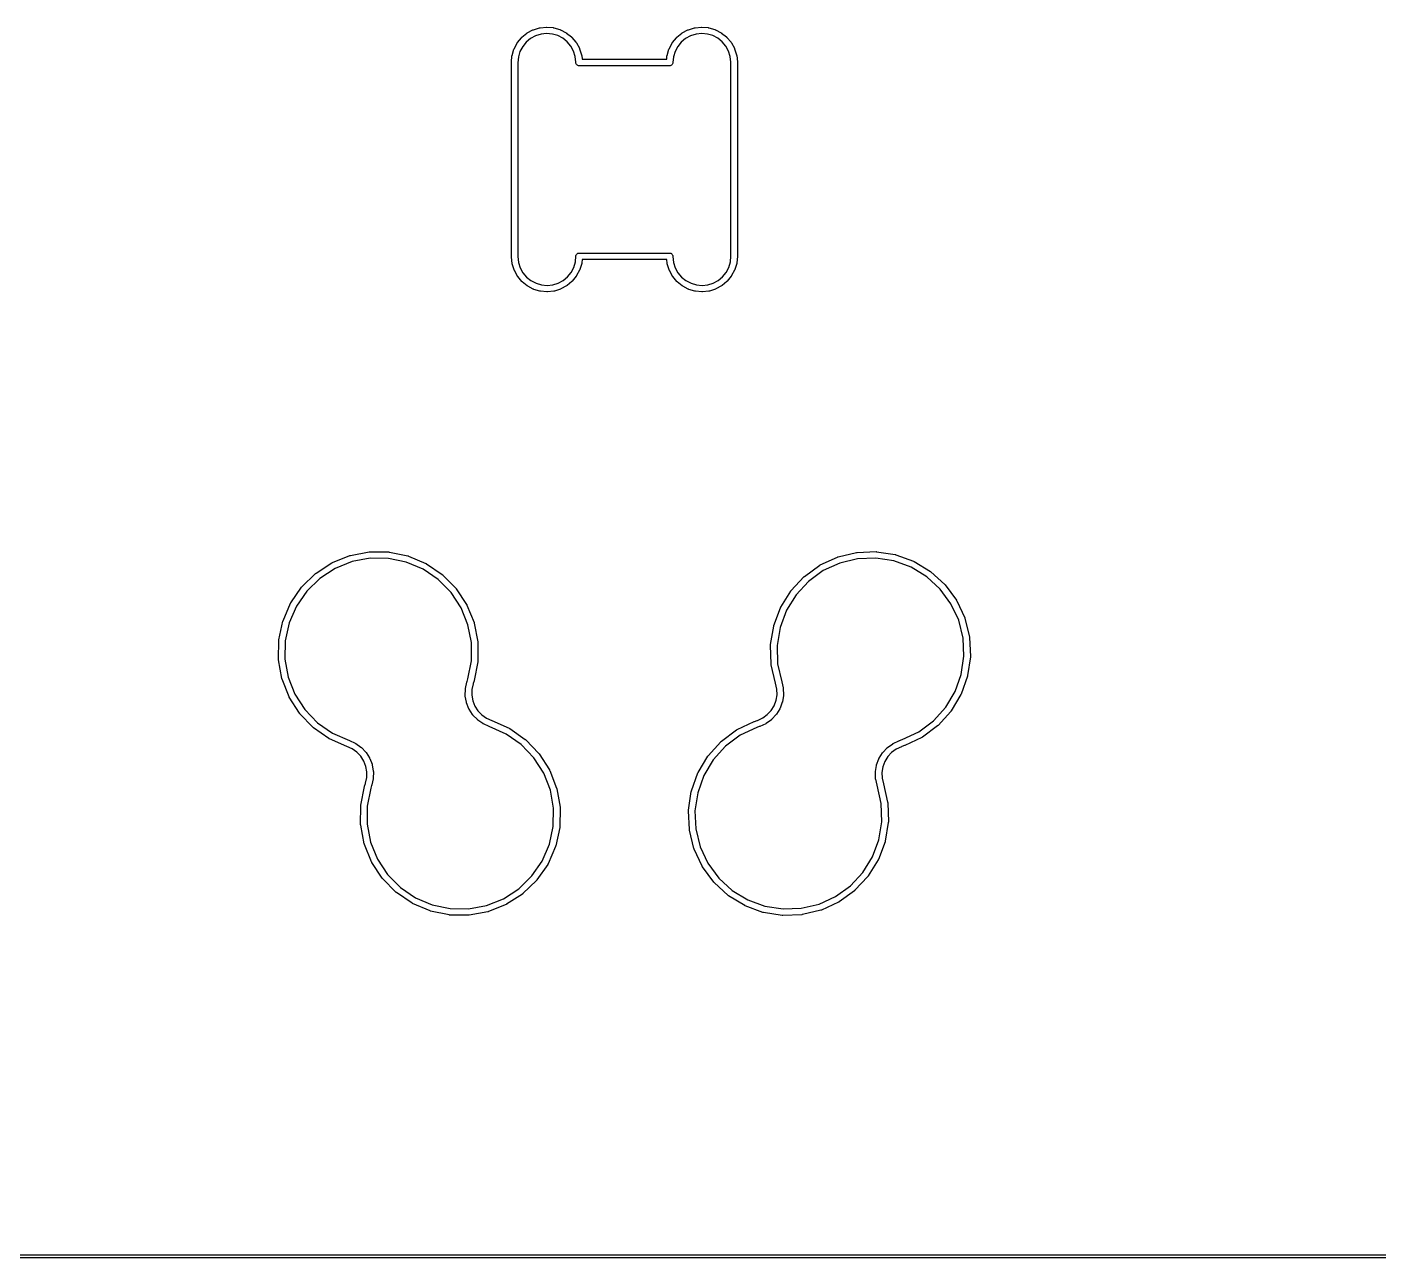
# Model space of a CAD drawing. Extents: x 95 to 260, y -129 to -48.
# Drawn here: x 136.01 to 156.94, y -128.61 to -109.55 of the extents above; entities that cross this region are included whole.
import ezdxf

# ---------------------------------------------------------------- set-up
doc = ezdxf.new("R2010")
doc.units = 0
doc.layers.add('BLACK', color=7, linetype='CONTINUOUS')

msp = doc.modelspace()

# ---------------------------------------------------------------- linework, layer by layer
at = {"layer": 'BLACK', "linetype": 'CONTINUOUS'}
for p, q in [((143.67, -109.71), (143.745, -109.648)), ((143.745, -109.648), (143.749, -109.645)), ((143.745, -109.648), (143.745, -109.648)), ((143.745, -109.648), (143.745, -109.648)), ((143.745, -109.648), (143.745, -109.648)), ((143.749, -109.645), (143.753, -109.643)), ((143.753, -109.643), (143.839, -109.596)), ((143.839, -109.596), (143.843, -109.594)), ((143.839, -109.596), (143.839, -109.596)), ((143.839, -109.596), (143.839, -109.596)), ((143.839, -109.596), (143.839, -109.596)), ((143.843, -109.594), (143.848, -109.593)), ((143.848, -109.593), (143.941, -109.564)), ((143.966, -109.661), (143.882, -109.687)), ((143.941, -109.564), (143.942, -109.563)), ((143.941, -109.564), (143.941, -109.564)), ((143.942, -109.563), (143.946, -109.563)), ((143.946, -109.563), (143.95, -109.562)), ((143.95, -109.562), (144.048, -109.552)), ((144.053, -109.651), (143.966, -109.661)), ((144.048, -109.552), (144.048, -109.551)), ((144.048, -109.551), (144.053, -109.551)), ((144.048, -109.552), (144.048, -109.552)), ((144.053, -109.551), (144.057, -109.551)), ((144.141, -109.659), (144.053, -109.651)), ((144.057, -109.551), (144.154, -109.56)), ((144.225, -109.684), (144.141, -109.659)), ((144.154, -109.56), (144.154, -109.56)), ((144.154, -109.56), (144.154, -109.56)), ((144.154, -109.56), (144.155, -109.56)), ((144.155, -109.56), (144.16, -109.561)), ((144.16, -109.561), (144.164, -109.562)), ((144.164, -109.562), (144.258, -109.59)), ((144.258, -109.59), (144.258, -109.59)), ((144.258, -109.59), (144.262, -109.592)), ((144.262, -109.592), (144.267, -109.593)), ((144.267, -109.593), (144.353, -109.639)), ((144.353, -109.639), (144.353, -109.639)), ((144.353, -109.639), (144.353, -109.639)), ((144.353, -109.639), (144.354, -109.639)), ((144.354, -109.639), (144.358, -109.641)), ((144.358, -109.641), (144.361, -109.644)), ((144.361, -109.644), (144.437, -109.705)), ((146.07, -109.71), (146.145, -109.648)), ((146.145, -109.648), (146.149, -109.645)), ((146.145, -109.648), (146.145, -109.648)), ((146.145, -109.648), (146.145, -109.648)), ((146.145, -109.648), (146.145, -109.648)), ((146.149, -109.645), (146.153, -109.643)), ((146.153, -109.643), (146.239, -109.596)), ((146.239, -109.596), (146.243, -109.594)), ((146.239, -109.596), (146.239, -109.596)), ((146.239, -109.596), (146.239, -109.596)), ((146.239, -109.596), (146.239, -109.596)), ((146.243, -109.594), (146.248, -109.593)), ((146.248, -109.593), (146.341, -109.564)), ((146.366, -109.661), (146.282, -109.687)), ((146.341, -109.564), (146.342, -109.563)), ((146.341, -109.564), (146.341, -109.564)), ((146.342, -109.563), (146.346, -109.563)), ((146.346, -109.563), (146.35, -109.562)), ((146.35, -109.562), (146.448, -109.552)), ((146.453, -109.651), (146.366, -109.661)), ((146.448, -109.552), (146.448, -109.551)), ((146.448, -109.551), (146.453, -109.551)), ((146.448, -109.552), (146.448, -109.552)), ((146.453, -109.551), (146.457, -109.551)), ((146.541, -109.659), (146.453, -109.651)), ((146.457, -109.551), (146.554, -109.56)), ((146.625, -109.684), (146.541, -109.659)), ((146.554, -109.56), (146.554, -109.56)), ((146.554, -109.56), (146.554, -109.56)), ((146.554, -109.56), (146.555, -109.56)), ((146.555, -109.56), (146.56, -109.561)), ((146.56, -109.561), (146.564, -109.562)), ((146.564, -109.562), (146.658, -109.59)), ((146.658, -109.59), (146.658, -109.59)), ((146.658, -109.59), (146.662, -109.592)), ((146.662, -109.592), (146.667, -109.593)), ((146.667, -109.593), (146.753, -109.639)), ((146.753, -109.639), (146.753, -109.639)), ((146.753, -109.639), (146.753, -109.639)), ((146.753, -109.639), (146.754, -109.639)), ((146.754, -109.639), (146.758, -109.641)), ((146.758, -109.641), (146.761, -109.644)), ((146.761, -109.644), (146.837, -109.705)), ((143.55, -109.887), (143.596, -109.801)), ((143.596, -109.8), (143.598, -109.797)), ((143.596, -109.801), (143.596, -109.8)), ((143.596, -109.801), (143.596, -109.801)), ((143.596, -109.801), (143.596, -109.801)), ((143.598, -109.797), (143.601, -109.793)), ((143.601, -109.793), (143.663, -109.717)), ((143.682, -109.852), (143.64, -109.93)), ((143.663, -109.717), (143.666, -109.714)), ((143.663, -109.717), (143.663, -109.717)), ((143.666, -109.714), (143.67, -109.71)), ((143.737, -109.784), (143.682, -109.852)), ((143.805, -109.728), (143.737, -109.784)), ((143.882, -109.687), (143.805, -109.728)), ((144.303, -109.725), (144.225, -109.684)), ((144.371, -109.78), (144.303, -109.725)), ((144.427, -109.847), (144.371, -109.78)), ((144.47, -109.924), (144.427, -109.847)), ((144.437, -109.705), (144.438, -109.705)), ((144.438, -109.705), (144.441, -109.709)), ((144.441, -109.709), (144.444, -109.712)), ((144.444, -109.712), (144.507, -109.787)), ((144.507, -109.787), (144.508, -109.787)), ((144.508, -109.787), (144.51, -109.791)), ((144.51, -109.791), (144.513, -109.795)), ((144.513, -109.795), (144.56, -109.88)), ((144.56, -109.88), (144.56, -109.88)), ((144.56, -109.88), (144.56, -109.88)), ((144.56, -109.88), (144.56, -109.881)), ((144.56, -109.881), (144.562, -109.885)), ((144.562, -109.885), (144.563, -109.889)), ((145.95, -109.887), (145.996, -109.801)), ((145.996, -109.8), (145.998, -109.797)), ((145.996, -109.801), (145.996, -109.8)), ((145.996, -109.801), (145.996, -109.801)), ((145.996, -109.801), (145.996, -109.801)), ((145.998, -109.797), (146.001, -109.793)), ((146.001, -109.793), (146.063, -109.717)), ((146.082, -109.852), (146.04, -109.93)), ((146.063, -109.717), (146.066, -109.714)), ((146.063, -109.717), (146.063, -109.717)), ((146.066, -109.714), (146.07, -109.71)), ((146.137, -109.784), (146.082, -109.852)), ((146.205, -109.728), (146.137, -109.784)), ((146.282, -109.687), (146.205, -109.728)), ((146.703, -109.725), (146.625, -109.684)), ((146.771, -109.78), (146.703, -109.725)), ((146.827, -109.847), (146.771, -109.78)), ((146.87, -109.924), (146.827, -109.847)), ((146.837, -109.705), (146.838, -109.705)), ((146.838, -109.705), (146.841, -109.709)), ((146.841, -109.709), (146.844, -109.712)), ((146.844, -109.712), (146.907, -109.787)), ((146.907, -109.787), (146.908, -109.787)), ((146.908, -109.787), (146.91, -109.791)), ((146.91, -109.791), (146.913, -109.795)), ((146.913, -109.795), (146.96, -109.88)), ((146.96, -109.88), (146.96, -109.88)), ((146.96, -109.88), (146.96, -109.88)), ((146.96, -109.88), (146.96, -109.881)), ((146.96, -109.881), (146.962, -109.885)), ((146.962, -109.885), (146.963, -109.889)), ((143.506, -110.096), (143.516, -109.999)), ((143.506, -110.099), (143.506, -110.096)), ((143.516, -109.999), (143.517, -109.994)), ((143.516, -109.999), (143.516, -109.999)), ((143.516, -109.999), (143.516, -109.999)), ((143.516, -109.999), (143.516, -109.999)), ((143.517, -109.994), (143.518, -109.99)), ((143.518, -109.99), (143.546, -109.896)), ((143.546, -109.896), (143.548, -109.891)), ((143.546, -109.896), (143.546, -109.896)), ((143.548, -109.891), (143.55, -109.887)), ((143.615, -110.014), (143.606, -110.104)), ((143.64, -109.93), (143.615, -110.014)), ((144.496, -110.008), (144.47, -109.924)), ((144.506, -110.097), (144.496, -110.008)), ((144.563, -109.889), (144.593, -109.982)), ((144.593, -109.982), (144.593, -109.983)), ((144.593, -109.983), (144.594, -109.987)), ((144.594, -109.987), (144.595, -109.992)), ((144.595, -109.992), (144.602, -110.051)), ((144.602, -110.051), (145.911, -110.051)), ((145.911, -110.051), (145.916, -109.999)), ((145.916, -109.999), (145.917, -109.994)), ((145.916, -109.999), (145.916, -109.999)), ((145.916, -109.999), (145.916, -109.999)), ((145.916, -109.999), (145.916, -109.999)), ((145.917, -109.994), (145.918, -109.99)), ((145.918, -109.99), (145.946, -109.896)), ((145.946, -109.896), (145.948, -109.891)), ((145.946, -109.896), (145.946, -109.896)), ((145.948, -109.891), (145.95, -109.887)), ((146.015, -110.014), (146.006, -110.101)), ((146.04, -109.93), (146.015, -110.014)), ((146.896, -110.008), (146.87, -109.924)), ((146.906, -110.097), (146.896, -110.008)), ((146.963, -109.889), (146.993, -109.982)), ((146.993, -109.982), (146.993, -109.983)), ((146.993, -109.983), (146.994, -109.987)), ((146.994, -109.987), (146.995, -109.992)), ((146.995, -109.992), (147.006, -110.089)), ((147.006, -110.089), (147.006, -110.089)), ((147.006, -110.089), (147.006, -110.092)), ((147.006, -110.092), (147.006, -110.094)), ((147.006, -110.094), (147.006, -110.099)), ((143.506, -113.104), (143.506, -110.099)), ((143.606, -110.104), (143.606, -113.101)), ((144.506, -110.099), (144.506, -110.097)), ((144.506, -110.101), (144.506, -110.099)), ((144.507, -110.111), (144.506, -110.101)), ((144.51, -110.12), (144.507, -110.111)), ((144.514, -110.129), (144.51, -110.12)), ((144.521, -110.137), (144.514, -110.129)), ((144.528, -110.143), (144.521, -110.137)), ((144.537, -110.148), (144.528, -110.143)), ((144.546, -110.151), (144.537, -110.148)), ((144.554, -110.151), (144.546, -110.151)), ((145.959, -110.151), (144.554, -110.151)), ((145.966, -110.151), (145.959, -110.151)), ((145.975, -110.148), (145.966, -110.151)), ((145.984, -110.143), (145.975, -110.148)), ((145.992, -110.137), (145.984, -110.143)), ((145.998, -110.129), (145.992, -110.137)), ((146.003, -110.12), (145.998, -110.129)), ((146.006, -110.111), (146.003, -110.12)), ((146.006, -110.101), (146.006, -110.101)), ((146.006, -110.101), (146.006, -110.111)), ((146.906, -110.102), (146.906, -110.097)), ((146.906, -113.099), (146.906, -110.102)), ((147.006, -110.099), (147.006, -110.099)), ((147.006, -110.099), (147.006, -113.104)), ((143.506, -113.109), (143.506, -113.104)), ((143.506, -113.104), (143.506, -113.104)), ((143.507, -113.111), (143.506, -113.109)), ((143.507, -113.113), (143.507, -113.111)), ((143.507, -113.114), (143.507, -113.113)), ((143.517, -113.211), (143.507, -113.114)), ((143.518, -113.215), (143.517, -113.211)), ((143.519, -113.22), (143.518, -113.215)), ((143.52, -113.22), (143.519, -113.22)), ((143.549, -113.313), (143.52, -113.22)), ((143.606, -113.101), (143.606, -113.105)), ((143.606, -113.105), (143.616, -113.195)), ((143.616, -113.195), (143.643, -113.278)), ((144.472, -113.273), (144.497, -113.189)), ((144.497, -113.189), (144.506, -113.101)), ((144.506, -113.101), (144.507, -113.091)), ((144.506, -113.101), (144.506, -113.101)), ((144.507, -113.091), (144.51, -113.082)), ((144.51, -113.082), (144.514, -113.073)), ((144.514, -113.073), (144.521, -113.066)), ((144.521, -113.066), (144.528, -113.059)), ((144.528, -113.059), (144.537, -113.055)), ((144.537, -113.055), (144.546, -113.052)), ((144.546, -113.052), (144.554, -113.051)), ((144.554, -113.051), (145.959, -113.051)), ((144.595, -113.213), (144.566, -113.306)), ((144.596, -113.204), (144.595, -113.208)), ((144.595, -113.208), (144.595, -113.213)), ((144.602, -113.151), (144.596, -113.203)), ((144.596, -113.203), (144.596, -113.203)), ((144.596, -113.203), (144.596, -113.203)), ((144.596, -113.203), (144.596, -113.204)), ((145.911, -113.151), (144.602, -113.151)), ((145.917, -113.211), (145.911, -113.151)), ((145.918, -113.215), (145.917, -113.211)), ((145.919, -113.22), (145.918, -113.215)), ((145.92, -113.22), (145.919, -113.22)), ((145.949, -113.313), (145.92, -113.22)), ((145.959, -113.051), (145.966, -113.052)), ((145.966, -113.052), (145.975, -113.055)), ((145.975, -113.055), (145.984, -113.059)), ((145.984, -113.059), (145.992, -113.066)), ((145.992, -113.066), (145.998, -113.073)), ((145.998, -113.073), (146.003, -113.082)), ((146.003, -113.082), (146.006, -113.091)), ((146.006, -113.091), (146.006, -113.101)), ((146.006, -113.101), (146.006, -113.104)), ((146.006, -113.104), (146.006, -113.105)), ((146.006, -113.105), (146.016, -113.195)), ((146.016, -113.195), (146.043, -113.278)), ((146.872, -113.273), (146.897, -113.189)), ((146.897, -113.189), (146.906, -113.099)), ((146.995, -113.213), (146.966, -113.306)), ((146.996, -113.204), (146.995, -113.208)), ((146.995, -113.208), (146.995, -113.213)), ((147.006, -113.106), (146.996, -113.203)), ((146.996, -113.203), (146.996, -113.203)), ((146.996, -113.203), (146.996, -113.203)), ((146.996, -113.203), (146.996, -113.204)), ((147.006, -113.104), (147.006, -113.106)), ((147.006, -113.106), (147.006, -113.106)), ((143.551, -113.318), (143.549, -113.313)), ((143.553, -113.322), (143.551, -113.318)), ((143.6, -113.408), (143.553, -113.322)), ((143.553, -113.322), (143.553, -113.322)), ((143.602, -113.412), (143.6, -113.408)), ((143.605, -113.415), (143.602, -113.412)), ((143.605, -113.416), (143.605, -113.415)), ((143.668, -113.491), (143.605, -113.416)), ((143.643, -113.278), (143.685, -113.355)), ((143.685, -113.355), (143.742, -113.423)), ((143.742, -113.423), (143.81, -113.478)), ((144.308, -113.474), (144.375, -113.418)), ((144.375, -113.418), (144.431, -113.35)), ((144.431, -113.35), (144.472, -113.273)), ((144.511, -113.41), (144.45, -113.485)), ((144.514, -113.406), (144.511, -113.41)), ((144.517, -113.402), (144.514, -113.406)), ((144.563, -113.315), (144.517, -113.401)), ((144.517, -113.401), (144.517, -113.402)), ((144.564, -113.311), (144.563, -113.315)), ((144.566, -113.307), (144.564, -113.311)), ((144.566, -113.306), (144.566, -113.307)), ((145.951, -113.318), (145.949, -113.313)), ((145.953, -113.322), (145.951, -113.318)), ((146, -113.408), (145.953, -113.322)), ((145.953, -113.322), (145.953, -113.322)), ((146.002, -113.412), (146, -113.408)), ((146.005, -113.415), (146.002, -113.412)), ((146.005, -113.416), (146.005, -113.415)), ((146.068, -113.491), (146.005, -113.416)), ((146.043, -113.278), (146.085, -113.355)), ((146.085, -113.355), (146.142, -113.423)), ((146.142, -113.423), (146.21, -113.478)), ((146.708, -113.474), (146.775, -113.418)), ((146.775, -113.418), (146.831, -113.35)), ((146.831, -113.35), (146.872, -113.273)), ((146.911, -113.41), (146.85, -113.485)), ((146.914, -113.406), (146.911, -113.41)), ((146.917, -113.402), (146.914, -113.406)), ((146.963, -113.315), (146.917, -113.401)), ((146.917, -113.401), (146.917, -113.402)), ((146.964, -113.311), (146.963, -113.315)), ((146.966, -113.307), (146.964, -113.311)), ((146.966, -113.306), (146.966, -113.307)), ((143.671, -113.494), (143.668, -113.491)), ((143.675, -113.497), (143.671, -113.494)), ((143.751, -113.559), (143.675, -113.497)), ((143.675, -113.497), (143.675, -113.497)), ((143.755, -113.561), (143.751, -113.559)), ((143.759, -113.564), (143.755, -113.561)), ((143.846, -113.609), (143.759, -113.564)), ((143.759, -113.564), (143.759, -113.564)), ((143.759, -113.564), (143.759, -113.564)), ((143.759, -113.564), (143.759, -113.564)), ((143.81, -113.478), (143.888, -113.518)), ((143.85, -113.611), (143.846, -113.609)), ((143.854, -113.613), (143.85, -113.611)), ((143.855, -113.613), (143.854, -113.613)), ((143.948, -113.64), (143.855, -113.613)), ((143.888, -113.518), (143.972, -113.543)), ((143.953, -113.641), (143.948, -113.64)), ((143.957, -113.642), (143.953, -113.641)), ((143.958, -113.642), (143.957, -113.642)), ((144.055, -113.651), (143.958, -113.642)), ((143.958, -113.642), (143.958, -113.642)), ((143.972, -113.543), (144.059, -113.551)), ((144.06, -113.651), (144.055, -113.651)), ((144.059, -113.551), (144.147, -113.542)), ((144.064, -113.651), (144.06, -113.651)), ((144.065, -113.651), (144.064, -113.651)), ((144.162, -113.641), (144.065, -113.651)), ((144.065, -113.651), (144.065, -113.651)), ((144.147, -113.542), (144.231, -113.516)), ((144.166, -113.64), (144.162, -113.641)), ((144.171, -113.639), (144.166, -113.64)), ((144.172, -113.639), (144.171, -113.639)), ((144.265, -113.61), (144.172, -113.639)), ((144.172, -113.639), (144.172, -113.639)), ((144.231, -113.516), (144.308, -113.474)), ((144.269, -113.608), (144.265, -113.61)), ((144.273, -113.606), (144.269, -113.608)), ((144.274, -113.606), (144.273, -113.606)), ((144.36, -113.56), (144.274, -113.606)), ((144.274, -113.606), (144.274, -113.606)), ((144.274, -113.606), (144.274, -113.606)), ((144.363, -113.557), (144.36, -113.56)), ((144.367, -113.555), (144.363, -113.557)), ((144.368, -113.554), (144.367, -113.555)), ((144.443, -113.492), (144.368, -113.554)), ((144.446, -113.489), (144.443, -113.492)), ((144.449, -113.486), (144.446, -113.489)), ((144.45, -113.485), (144.449, -113.486)), ((144.45, -113.485), (144.45, -113.485)), ((144.45, -113.485), (144.45, -113.485)), ((146.071, -113.494), (146.068, -113.491)), ((146.075, -113.497), (146.071, -113.494)), ((146.151, -113.559), (146.075, -113.497)), ((146.075, -113.497), (146.075, -113.497)), ((146.155, -113.561), (146.151, -113.559)), ((146.159, -113.564), (146.155, -113.561)), ((146.246, -113.609), (146.159, -113.564)), ((146.159, -113.564), (146.159, -113.564)), ((146.159, -113.564), (146.159, -113.564)), ((146.159, -113.564), (146.159, -113.564)), ((146.21, -113.478), (146.288, -113.518)), ((146.25, -113.611), (146.246, -113.609)), ((146.254, -113.613), (146.25, -113.611)), ((146.255, -113.613), (146.254, -113.613)), ((146.348, -113.64), (146.255, -113.613)), ((146.288, -113.518), (146.372, -113.543)), ((146.353, -113.641), (146.348, -113.64)), ((146.357, -113.642), (146.353, -113.641)), ((146.358, -113.642), (146.357, -113.642)), ((146.455, -113.651), (146.358, -113.642)), ((146.358, -113.642), (146.358, -113.642)), ((146.372, -113.543), (146.459, -113.551)), ((146.46, -113.651), (146.455, -113.651)), ((146.459, -113.551), (146.547, -113.542)), ((146.464, -113.651), (146.46, -113.651)), ((146.465, -113.651), (146.464, -113.651)), ((146.562, -113.641), (146.465, -113.651)), ((146.465, -113.651), (146.465, -113.651)), ((146.547, -113.542), (146.631, -113.516)), ((146.566, -113.64), (146.562, -113.641)), ((146.571, -113.639), (146.566, -113.64)), ((146.572, -113.639), (146.571, -113.639)), ((146.665, -113.61), (146.572, -113.639)), ((146.572, -113.639), (146.572, -113.639)), ((146.631, -113.516), (146.708, -113.474)), ((146.669, -113.608), (146.665, -113.61)), ((146.673, -113.606), (146.669, -113.608)), ((146.674, -113.606), (146.673, -113.606)), ((146.76, -113.56), (146.674, -113.606)), ((146.674, -113.606), (146.674, -113.606)), ((146.674, -113.606), (146.674, -113.606)), ((146.763, -113.557), (146.76, -113.56)), ((146.767, -113.555), (146.763, -113.557)), ((146.768, -113.554), (146.767, -113.555)), ((146.843, -113.492), (146.768, -113.554)), ((146.846, -113.489), (146.843, -113.492)), ((146.849, -113.486), (146.846, -113.489)), ((146.85, -113.485), (146.849, -113.486)), ((146.85, -113.485), (146.85, -113.485)), ((146.85, -113.485), (146.85, -113.485)), ((140.737, -117.844), (141.008, -117.735)), ((141.041, -117.829), (140.778, -117.935)), ((141.008, -117.735), (141.008, -117.735)), ((141.008, -117.735), (141.008, -117.735)), ((141.008, -117.735), (141.009, -117.735)), ((141.009, -117.735), (141.013, -117.733)), ((141.013, -117.733), (141.018, -117.732)), ((141.018, -117.732), (141.305, -117.678)), ((141.319, -117.777), (141.041, -117.829)), ((141.305, -117.678), (141.306, -117.678)), ((141.306, -117.678), (141.311, -117.678)), ((141.311, -117.678), (141.315, -117.677)), ((141.315, -117.677), (141.608, -117.68)), ((141.602, -117.78), (141.319, -117.777)), ((141.879, -117.838), (141.602, -117.78)), ((141.608, -117.68), (141.609, -117.68)), ((141.609, -117.68), (141.613, -117.681)), ((141.613, -117.681), (141.618, -117.681)), ((141.618, -117.681), (141.904, -117.741)), ((142.139, -117.948), (141.879, -117.838)), ((141.904, -117.741), (141.905, -117.741)), ((141.905, -117.741), (141.909, -117.742)), ((141.909, -117.742), (141.913, -117.744)), ((141.913, -117.744), (142.183, -117.858)), ((148.289, -117.88), (148.555, -117.758)), ((148.555, -117.758), (148.555, -117.758)), ((148.555, -117.758), (148.555, -117.758)), ((148.555, -117.758), (148.556, -117.758)), ((148.556, -117.758), (148.56, -117.757)), ((148.56, -117.757), (148.565, -117.755)), ((148.565, -117.755), (148.849, -117.687)), ((148.868, -117.785), (148.593, -117.851)), ((148.849, -117.687), (148.85, -117.687)), ((148.85, -117.687), (148.854, -117.686)), ((148.854, -117.686), (148.859, -117.686)), ((148.859, -117.686), (149.152, -117.674)), ((149.151, -117.774), (148.868, -117.785)), ((149.43, -117.818), (149.151, -117.774)), ((149.152, -117.674), (149.157, -117.674)), ((149.152, -117.674), (149.152, -117.674)), ((149.152, -117.674), (149.152, -117.674)), ((149.157, -117.674), (149.161, -117.675)), ((149.161, -117.675), (149.45, -117.72)), ((149.696, -117.915), (149.43, -117.818)), ((149.45, -117.72), (149.45, -117.72)), ((149.45, -117.72), (149.45, -117.72)), ((149.45, -117.72), (149.451, -117.72)), ((149.451, -117.72), (149.456, -117.721)), ((149.456, -117.721), (149.46, -117.722)), ((149.46, -117.722), (149.735, -117.823)), ((149.735, -117.823), (149.735, -117.823)), ((149.735, -117.823), (149.739, -117.825)), ((149.739, -117.825), (149.744, -117.827)), ((149.744, -117.827), (149.994, -117.98)), ((140.265, -118.218), (140.475, -118.014)), ((140.475, -118.013), (140.479, -118.011)), ((140.475, -118.014), (140.475, -118.013)), ((140.479, -118.011), (140.483, -118.008)), ((140.483, -118.008), (140.728, -117.848)), ((140.778, -117.935), (140.541, -118.089)), ((140.728, -117.848), (140.728, -117.848)), ((140.728, -117.848), (140.728, -117.848)), ((140.728, -117.848), (140.729, -117.848)), ((140.729, -117.848), (140.733, -117.846)), ((140.733, -117.846), (140.737, -117.844)), ((142.373, -118.107), (142.139, -117.948)), ((142.183, -117.858), (142.184, -117.858)), ((142.184, -117.858), (142.188, -117.86)), ((142.188, -117.86), (142.191, -117.863)), ((142.191, -117.863), (142.434, -118.027)), ((142.434, -118.027), (142.434, -118.027)), ((142.434, -118.027), (142.434, -118.027)), ((142.434, -118.027), (142.434, -118.027)), ((142.434, -118.027), (142.438, -118.03)), ((142.438, -118.03), (142.441, -118.033)), ((142.441, -118.033), (142.647, -118.241)), ((148.044, -118.057), (148.281, -117.885)), ((148.336, -117.969), (148.106, -118.135)), ((148.281, -117.885), (148.282, -117.885)), ((148.282, -117.885), (148.286, -117.883)), ((148.286, -117.883), (148.289, -117.88)), ((148.593, -117.851), (148.336, -117.969)), ((149.937, -118.063), (149.696, -117.915)), ((149.994, -117.98), (149.994, -117.98)), ((149.994, -117.98), (149.998, -117.983)), ((149.998, -117.983), (150.001, -117.986)), ((150.001, -117.986), (150.217, -118.183)), ((140.093, -118.467), (140.259, -118.225)), ((140.259, -118.225), (140.262, -118.222)), ((140.259, -118.225), (140.259, -118.225)), ((140.259, -118.225), (140.259, -118.225)), ((140.259, -118.225), (140.259, -118.225)), ((140.262, -118.222), (140.265, -118.218)), ((140.541, -118.089), (140.338, -118.286)), ((142.572, -118.308), (142.373, -118.107)), ((142.647, -118.241), (142.647, -118.242)), ((142.647, -118.242), (142.65, -118.246)), ((142.65, -118.246), (142.653, -118.249)), ((142.653, -118.249), (142.814, -118.493)), ((147.837, -118.278), (148.036, -118.063)), ((148.106, -118.135), (147.914, -118.342)), ((148.036, -118.063), (148.037, -118.063)), ((148.037, -118.063), (148.04, -118.06)), ((148.04, -118.06), (148.044, -118.057)), ((150.146, -118.254), (149.937, -118.063)), ((150.313, -118.482), (150.146, -118.254)), ((150.217, -118.183), (150.218, -118.184)), ((150.218, -118.184), (150.221, -118.187)), ((150.221, -118.187), (150.224, -118.191)), ((150.224, -118.191), (150.397, -118.427)), ((140.091, -118.471), (140.093, -118.467)), ((140.338, -118.286), (140.178, -118.519)), ((142.728, -118.544), (142.572, -118.308)), ((147.677, -118.534), (147.831, -118.285)), ((147.914, -118.342), (147.765, -118.583)), ((147.831, -118.285), (147.831, -118.285)), ((147.831, -118.285), (147.831, -118.285)), ((147.831, -118.285), (147.832, -118.285)), ((147.832, -118.285), (147.834, -118.281)), ((147.834, -118.281), (147.837, -118.278)), ((150.397, -118.427), (150.397, -118.427)), ((150.397, -118.427), (150.399, -118.431)), ((150.399, -118.431), (150.402, -118.435)), ((150.402, -118.435), (150.526, -118.7)), ((139.972, -118.744), (140.088, -118.475)), ((140.178, -118.519), (140.066, -118.779)), ((140.088, -118.474), (140.091, -118.471)), ((140.088, -118.475), (140.088, -118.474)), ((142.835, -118.806), (142.728, -118.544)), ((142.814, -118.493), (142.815, -118.494)), ((142.815, -118.494), (142.817, -118.498)), ((142.817, -118.498), (142.819, -118.502)), ((142.819, -118.502), (142.93, -118.773)), ((147.57, -118.817), (147.673, -118.543)), ((147.765, -118.583), (147.666, -118.848)), ((147.673, -118.542), (147.675, -118.538)), ((147.673, -118.543), (147.673, -118.542)), ((147.675, -118.538), (147.677, -118.534)), ((150.433, -118.738), (150.313, -118.482)), ((139.907, -119.039), (139.969, -118.753)), ((139.969, -118.752), (139.971, -118.748)), ((139.969, -118.753), (139.969, -118.752)), ((139.969, -118.753), (139.969, -118.753)), ((139.969, -118.753), (139.969, -118.753)), ((139.971, -118.748), (139.972, -118.744)), ((140.066, -118.779), (140.006, -119.056)), ((142.889, -119.084), (142.835, -118.806)), ((142.93, -118.773), (142.93, -118.774)), ((142.93, -118.774), (142.931, -118.778)), ((142.931, -118.778), (142.932, -118.782)), ((142.932, -118.782), (142.988, -119.07)), ((147.52, -119.115), (147.568, -118.827)), ((147.568, -118.826), (147.569, -118.822)), ((147.568, -118.827), (147.568, -118.826)), ((147.569, -118.822), (147.57, -118.817)), ((147.666, -118.848), (147.62, -119.127)), ((150.501, -119.013), (150.433, -118.738)), ((150.526, -118.7), (150.526, -118.701)), ((150.526, -118.701), (150.527, -118.705)), ((150.527, -118.705), (150.529, -118.709)), ((150.529, -118.709), (150.599, -118.994)), ((139.901, -119.342), (139.906, -119.049)), ((139.906, -119.048), (139.907, -119.044)), ((139.906, -119.049), (139.906, -119.048)), ((139.907, -119.044), (139.907, -119.039)), ((140.006, -119.056), (140.001, -119.338)), ((142.889, -119.367), (142.889, -119.084)), ((142.988, -119.07), (142.988, -119.07)), ((142.988, -119.07), (142.988, -119.07)), ((142.988, -119.07), (142.989, -119.07)), ((142.989, -119.07), (142.989, -119.075)), ((142.989, -119.075), (142.989, -119.079)), ((142.989, -119.079), (142.989, -119.372)), ((150.514, -119.295), (150.501, -119.013)), ((150.599, -118.994), (150.599, -118.994)), ((150.599, -118.994), (150.6, -118.999)), ((150.6, -118.999), (150.6, -119.003)), ((150.6, -119.003), (150.614, -119.296)), ((147.52, -119.12), (147.52, -119.115)), ((147.52, -119.124), (147.52, -119.12)), ((147.52, -119.125), (147.52, -119.124)), ((147.529, -119.418), (147.52, -119.125)), ((147.62, -119.127), (147.629, -119.41)), ((150.472, -119.575), (150.514, -119.295)), ((150.614, -119.305), (150.57, -119.595)), ((150.614, -119.296), (150.614, -119.296)), ((150.614, -119.296), (150.614, -119.301)), ((150.614, -119.301), (150.614, -119.305)), ((139.902, -119.346), (139.901, -119.342)), ((139.902, -119.351), (139.902, -119.346)), ((139.954, -119.639), (139.902, -119.351)), ((139.902, -119.351), (139.902, -119.351)), ((139.902, -119.351), (139.902, -119.351)), ((139.902, -119.351), (139.902, -119.351)), ((140.001, -119.338), (140.052, -119.617)), ((142.832, -119.646), (142.889, -119.367)), ((142.988, -119.382), (142.93, -119.669)), ((142.989, -119.373), (142.988, -119.377)), ((142.988, -119.377), (142.988, -119.382)), ((142.989, -119.372), (142.989, -119.373)), ((147.53, -119.422), (147.529, -119.418)), ((147.53, -119.427), (147.53, -119.422)), ((147.597, -119.713), (147.53, -119.427)), ((147.53, -119.427), (147.53, -119.427)), ((147.629, -119.41), (147.694, -119.69)), ((139.955, -119.644), (139.954, -119.639)), ((139.957, -119.648), (139.955, -119.644)), ((139.957, -119.649), (139.957, -119.648)), ((140.064, -119.921), (139.957, -119.649)), ((140.052, -119.617), (140.155, -119.88)), ((142.795, -119.794), (142.816, -119.698)), ((142.816, -119.698), (142.817, -119.695)), ((142.816, -119.698), (142.816, -119.698)), ((142.817, -119.693), (142.82, -119.686)), ((142.817, -119.695), (142.817, -119.693)), ((142.82, -119.686), (142.832, -119.646)), ((142.913, -119.722), (142.894, -119.81)), ((142.915, -119.717), (142.913, -119.722)), ((142.928, -119.674), (142.915, -119.717)), ((142.915, -119.717), (142.915, -119.717)), ((142.915, -119.717), (142.915, -119.717)), ((142.929, -119.672), (142.928, -119.674)), ((142.93, -119.669), (142.929, -119.672)), ((142.93, -119.669), (142.93, -119.669)), ((147.617, -119.803), (147.597, -119.713)), ((147.597, -119.713), (147.597, -119.713)), ((147.694, -119.69), (147.694, -119.69)), ((147.694, -119.69), (147.716, -119.785)), ((150.376, -119.842), (150.472, -119.575)), ((150.568, -119.604), (150.469, -119.88)), ((150.569, -119.6), (150.568, -119.604)), ((150.57, -119.596), (150.569, -119.6)), ((150.57, -119.595), (150.57, -119.596)), ((140.066, -119.925), (140.064, -119.921)), ((140.068, -119.929), (140.066, -119.925)), ((140.068, -119.93), (140.068, -119.929)), ((140.226, -120.176), (140.068, -119.93)), ((140.155, -119.88), (140.308, -120.118)), ((142.793, -119.901), (142.794, -119.803)), ((142.793, -119.906), (142.793, -119.901)), ((142.793, -119.91), (142.793, -119.906)), ((142.793, -119.911), (142.793, -119.91)), ((142.811, -120.007), (142.793, -119.911)), ((142.793, -119.911), (142.793, -119.911)), ((142.793, -119.911), (142.793, -119.911)), ((142.794, -119.803), (142.795, -119.798)), ((142.794, -119.803), (142.794, -119.803)), ((142.795, -119.798), (142.795, -119.794)), ((142.894, -119.81), (142.893, -119.898)), ((142.893, -119.898), (142.908, -119.984)), ((147.606, -119.977), (147.62, -119.891)), ((147.62, -119.891), (147.617, -119.803)), ((147.72, -119.902), (147.704, -119.998)), ((147.716, -119.785), (147.716, -119.786)), ((147.716, -119.786), (147.717, -119.79)), ((147.717, -119.79), (147.717, -119.795)), ((147.717, -119.795), (147.72, -119.892)), ((147.72, -119.892), (147.72, -119.893)), ((147.72, -119.893), (147.72, -119.898)), ((147.72, -119.898), (147.72, -119.902)), ((150.231, -120.084), (150.376, -119.842)), ((150.465, -119.889), (150.314, -120.14)), ((150.467, -119.885), (150.465, -119.889)), ((150.469, -119.881), (150.467, -119.885)), ((150.469, -119.88), (150.469, -119.881)), ((140.308, -120.118), (140.504, -120.323)), ((142.812, -120.011), (142.811, -120.007)), ((142.813, -120.015), (142.812, -120.011)), ((142.813, -120.016), (142.813, -120.015)), ((142.849, -120.107), (142.813, -120.016)), ((142.851, -120.111), (142.849, -120.107)), ((142.853, -120.115), (142.851, -120.111)), ((142.854, -120.116), (142.853, -120.115)), ((142.906, -120.198), (142.854, -120.116)), ((142.854, -120.116), (142.854, -120.116)), ((142.854, -120.116), (142.854, -120.116)), ((142.908, -119.984), (142.94, -120.066)), ((142.94, -120.066), (142.988, -120.14)), ((142.988, -120.14), (143.049, -120.203)), ((147.469, -120.199), (147.529, -120.134)), ((147.529, -120.134), (147.575, -120.06)), ((147.575, -120.06), (147.606, -119.977)), ((147.663, -120.108), (147.611, -120.191)), ((147.665, -120.104), (147.663, -120.108)), ((147.667, -120.1), (147.665, -120.104)), ((147.701, -120.008), (147.667, -120.099)), ((147.667, -120.099), (147.667, -120.1)), ((147.703, -120.003), (147.701, -120.008)), ((147.704, -119.999), (147.703, -120.003)), ((147.704, -119.998), (147.704, -119.998)), ((147.704, -119.998), (147.704, -119.998)), ((147.704, -119.998), (147.704, -119.999)), ((150.041, -120.294), (150.231, -120.084)), ((150.314, -120.14), (150.311, -120.144)), ((150.314, -120.14), (150.314, -120.14)), ((140.229, -120.18), (140.226, -120.176)), ((140.232, -120.184), (140.229, -120.18)), ((140.435, -120.395), (140.232, -120.184)), ((140.232, -120.184), (140.232, -120.184)), ((140.504, -120.323), (140.735, -120.485)), ((142.909, -120.201), (142.906, -120.198)), ((142.912, -120.205), (142.909, -120.201)), ((142.912, -120.206), (142.912, -120.205)), ((142.98, -120.276), (142.912, -120.206)), ((142.983, -120.279), (142.98, -120.276)), ((142.987, -120.282), (142.983, -120.279)), ((143.067, -120.338), (142.987, -120.282)), ((142.987, -120.282), (142.987, -120.282)), ((142.987, -120.282), (142.987, -120.282)), ((142.987, -120.282), (142.987, -120.282)), ((143.049, -120.203), (143.121, -120.254)), ((143.071, -120.341), (143.067, -120.338)), ((143.075, -120.343), (143.071, -120.341)), ((143.076, -120.343), (143.075, -120.343)), ((143.165, -120.382), (143.076, -120.343)), ((143.121, -120.254), (143.206, -120.291)), ((143.206, -120.291), (143.206, -120.291)), ((143.206, -120.291), (143.473, -120.409)), ((147.001, -120.431), (147.265, -120.305)), ((147.265, -120.305), (147.266, -120.305)), ((147.266, -120.305), (147.268, -120.304)), ((147.268, -120.304), (147.271, -120.303)), ((147.271, -120.303), (147.311, -120.289)), ((147.311, -120.289), (147.316, -120.288)), ((147.311, -120.289), (147.311, -120.289)), ((147.311, -120.289), (147.311, -120.289)), ((147.316, -120.288), (147.398, -120.25)), ((147.444, -120.339), (147.355, -120.38)), ((147.398, -120.25), (147.469, -120.199)), ((147.448, -120.337), (147.444, -120.339)), ((147.452, -120.334), (147.448, -120.337)), ((147.453, -120.334), (147.452, -120.334)), ((147.532, -120.277), (147.453, -120.334)), ((147.535, -120.274), (147.532, -120.277)), ((147.539, -120.271), (147.535, -120.274)), ((147.606, -120.199), (147.539, -120.27)), ((147.539, -120.27), (147.539, -120.27)), ((147.539, -120.27), (147.539, -120.27)), ((147.539, -120.27), (147.539, -120.271)), ((147.608, -120.195), (147.606, -120.199)), ((147.611, -120.192), (147.608, -120.195)), ((147.611, -120.191), (147.611, -120.192)), ((149.814, -120.463), (150.041, -120.294)), ((150.308, -120.148), (150.112, -120.365)), ((150.311, -120.144), (150.308, -120.148)), ((140.438, -120.398), (140.435, -120.395)), ((140.442, -120.401), (140.438, -120.398)), ((140.442, -120.402), (140.442, -120.401)), ((140.682, -120.569), (140.442, -120.402)), ((140.442, -120.402), (140.442, -120.402)), ((140.442, -120.402), (140.442, -120.402)), ((140.735, -120.485), (140.999, -120.601)), ((143.428, -120.499), (143.165, -120.382)), ((143.165, -120.382), (143.165, -120.382)), ((143.66, -120.661), (143.428, -120.499)), ((143.473, -120.409), (143.473, -120.409)), ((143.473, -120.409), (143.473, -120.409)), ((143.473, -120.409), (143.474, -120.409)), ((143.474, -120.409), (143.478, -120.412)), ((143.478, -120.412), (143.482, -120.414)), ((143.482, -120.414), (143.722, -120.582)), ((146.758, -120.611), (146.993, -120.436)), ((147.048, -120.519), (146.821, -120.688)), ((146.993, -120.436), (146.997, -120.434)), ((146.993, -120.436), (146.993, -120.436)), ((146.993, -120.436), (146.993, -120.436)), ((146.993, -120.436), (146.993, -120.436)), ((146.997, -120.434), (147.001, -120.431)), ((147.306, -120.397), (147.048, -120.519)), ((147.343, -120.384), (147.306, -120.397)), ((147.351, -120.382), (147.343, -120.384)), ((147.353, -120.381), (147.351, -120.382)), ((147.355, -120.38), (147.353, -120.381)), ((147.355, -120.38), (147.355, -120.38)), ((149.557, -120.586), (149.814, -120.463)), ((149.862, -120.551), (149.597, -120.677)), ((149.866, -120.549), (149.862, -120.551)), ((149.869, -120.547), (149.866, -120.549)), ((149.87, -120.546), (149.869, -120.547)), ((150.105, -120.371), (149.87, -120.546)), ((149.87, -120.546), (149.87, -120.546)), ((149.87, -120.546), (149.87, -120.546)), ((150.108, -120.368), (150.105, -120.371)), ((150.112, -120.365), (150.108, -120.368)), ((150.112, -120.365), (150.112, -120.365)), ((150.112, -120.365), (150.112, -120.365)), ((150.112, -120.365), (150.112, -120.365)), ((140.686, -120.572), (140.682, -120.569)), ((140.69, -120.574), (140.686, -120.572)), ((140.691, -120.574), (140.69, -120.574)), ((140.958, -120.692), (140.691, -120.574)), ((140.691, -120.574), (140.691, -120.574)), ((140.691, -120.574), (140.691, -120.574)), ((141.043, -120.73), (140.958, -120.692)), ((140.999, -120.601), (140.999, -120.601)), ((140.999, -120.601), (141.088, -120.64)), ((141.115, -120.78), (141.043, -120.73)), ((141.088, -120.64), (141.088, -120.64)), ((141.088, -120.64), (141.088, -120.64)), ((141.088, -120.64), (141.089, -120.641)), ((141.089, -120.641), (141.093, -120.643)), ((141.093, -120.643), (141.097, -120.645)), ((141.097, -120.645), (141.177, -120.701)), ((141.177, -120.701), (141.177, -120.701)), ((141.177, -120.701), (141.177, -120.701)), ((141.177, -120.701), (141.177, -120.702)), ((141.177, -120.702), (141.18, -120.705)), ((141.18, -120.705), (141.184, -120.708)), ((141.184, -120.708), (141.251, -120.778)), ((143.856, -120.865), (143.66, -120.661)), ((143.722, -120.582), (143.722, -120.582)), ((143.722, -120.582), (143.726, -120.585)), ((143.726, -120.585), (143.729, -120.588)), ((143.729, -120.588), (143.931, -120.8)), ((146.554, -120.835), (146.751, -120.618)), ((146.821, -120.688), (146.632, -120.898)), ((146.751, -120.617), (146.754, -120.614)), ((146.751, -120.618), (146.751, -120.617)), ((146.751, -120.618), (146.751, -120.618)), ((146.751, -120.618), (146.751, -120.618)), ((146.754, -120.614), (146.758, -120.611)), ((149.257, -120.784), (149.323, -120.712)), ((149.323, -120.712), (149.324, -120.712)), ((149.324, -120.712), (149.327, -120.709)), ((149.327, -120.709), (149.331, -120.706)), ((149.331, -120.706), (149.41, -120.649)), ((149.464, -120.733), (149.393, -120.784)), ((149.41, -120.648), (149.414, -120.646)), ((149.41, -120.649), (149.41, -120.648)), ((149.41, -120.649), (149.41, -120.649)), ((149.41, -120.649), (149.41, -120.649)), ((149.414, -120.646), (149.418, -120.644)), ((149.418, -120.644), (149.507, -120.603)), ((149.546, -120.695), (149.464, -120.733)), ((149.507, -120.603), (149.51, -120.602)), ((149.507, -120.603), (149.507, -120.603)), ((149.51, -120.602), (149.512, -120.601)), ((149.512, -120.601), (149.518, -120.599)), ((149.518, -120.599), (149.557, -120.586)), ((149.55, -120.694), (149.546, -120.695)), ((149.592, -120.679), (149.55, -120.694)), ((149.55, -120.694), (149.55, -120.694)), ((149.55, -120.694), (149.55, -120.694)), ((149.594, -120.678), (149.592, -120.679)), ((149.597, -120.677), (149.594, -120.678)), ((149.597, -120.677), (149.597, -120.677)), ((141.176, -120.844), (141.115, -120.78)), ((141.223, -120.918), (141.176, -120.844)), ((141.255, -121), (141.223, -120.918)), ((141.251, -120.778), (141.252, -120.779)), ((141.252, -120.779), (141.255, -120.782)), ((141.255, -120.782), (141.257, -120.786)), ((141.257, -120.786), (141.31, -120.868)), ((141.31, -120.868), (141.31, -120.869)), ((141.31, -120.869), (141.312, -120.873)), ((141.312, -120.873), (141.314, -120.877)), ((141.314, -120.877), (141.35, -120.968)), ((141.35, -120.968), (141.35, -120.968)), ((141.35, -120.968), (141.35, -120.968)), ((141.35, -120.968), (141.35, -120.969)), ((141.35, -120.969), (141.351, -120.973)), ((141.351, -120.973), (141.352, -120.977)), ((141.352, -120.977), (141.369, -121.074)), ((144.008, -121.104), (143.856, -120.865)), ((143.931, -120.8), (143.931, -120.8)), ((143.931, -120.8), (143.931, -120.8)), ((143.931, -120.8), (143.932, -120.8)), ((143.932, -120.8), (143.935, -120.804)), ((143.935, -120.804), (143.938, -120.807)), ((143.938, -120.807), (144.095, -121.054)), ((146.398, -121.093), (146.548, -120.842)), ((146.632, -120.898), (146.486, -121.141)), ((146.548, -120.842), (146.549, -120.842)), ((146.549, -120.842), (146.551, -120.838)), ((146.551, -120.838), (146.554, -120.835)), ((149.159, -120.984), (149.16, -120.979)), ((149.16, -120.979), (149.161, -120.975)), ((149.161, -120.975), (149.195, -120.883)), ((149.195, -120.883), (149.198, -120.879)), ((149.195, -120.883), (149.195, -120.883)), ((149.198, -120.879), (149.2, -120.875)), ((149.2, -120.875), (149.251, -120.792)), ((149.251, -120.791), (149.254, -120.788)), ((149.251, -120.792), (149.251, -120.791)), ((149.251, -120.792), (149.251, -120.792)), ((149.251, -120.792), (149.251, -120.792)), ((149.254, -120.788), (149.257, -120.784)), ((149.287, -120.923), (149.256, -121.005)), ((149.333, -120.848), (149.287, -120.923)), ((149.393, -120.784), (149.333, -120.848)), ((141.249, -121.262), (141.268, -121.174)), ((141.27, -121.086), (141.255, -121)), ((141.268, -121.174), (141.27, -121.086)), ((141.368, -121.182), (141.367, -121.186)), ((141.367, -121.186), (141.367, -121.191)), ((141.37, -121.083), (141.368, -121.181)), ((141.368, -121.181), (141.368, -121.182)), ((141.369, -121.074), (141.369, -121.074)), ((141.369, -121.074), (141.369, -121.074)), ((141.369, -121.074), (141.369, -121.074)), ((141.369, -121.074), (141.37, -121.079)), ((141.37, -121.079), (141.37, -121.083)), ((144.111, -121.367), (144.008, -121.104)), ((144.095, -121.054), (144.095, -121.055)), ((144.095, -121.055), (144.097, -121.059)), ((144.097, -121.059), (144.1, -121.063)), ((144.1, -121.063), (144.206, -121.335)), ((146.295, -121.378), (146.394, -121.102)), ((146.486, -121.141), (146.391, -121.407)), ((146.394, -121.102), (146.396, -121.098)), ((146.394, -121.102), (146.394, -121.102)), ((146.394, -121.102), (146.394, -121.102)), ((146.394, -121.102), (146.394, -121.102)), ((146.396, -121.098), (146.398, -121.093)), ((149.142, -121.085), (149.143, -121.081)), ((149.142, -121.09), (149.142, -121.085)), ((149.145, -121.188), (149.142, -121.09)), ((149.142, -121.09), (149.142, -121.09)), ((149.143, -121.081), (149.158, -120.984)), ((149.146, -121.193), (149.145, -121.188)), ((149.158, -120.984), (149.159, -120.984)), ((149.256, -121.005), (149.242, -121.092)), ((149.242, -121.092), (149.245, -121.18)), ((149.245, -121.18), (149.266, -121.27)), ((141.175, -121.599), (141.233, -121.312)), ((141.233, -121.311), (141.234, -121.309)), ((141.233, -121.312), (141.233, -121.311)), ((141.234, -121.309), (141.235, -121.307)), ((141.235, -121.307), (141.248, -121.266)), ((141.248, -121.266), (141.249, -121.262)), ((141.248, -121.266), (141.248, -121.266)), ((141.248, -121.266), (141.248, -121.266)), ((141.331, -121.335), (141.274, -121.614)), ((141.343, -121.297), (141.331, -121.335)), ((141.345, -121.291), (141.343, -121.297)), ((141.346, -121.287), (141.345, -121.289)), ((141.345, -121.289), (141.345, -121.291)), ((141.367, -121.191), (141.346, -121.286)), ((141.346, -121.286), (141.346, -121.287)), ((144.161, -121.646), (144.111, -121.367)), ((144.206, -121.335), (144.206, -121.335)), ((144.206, -121.335), (144.206, -121.335)), ((144.206, -121.335), (144.206, -121.336)), ((144.206, -121.336), (144.208, -121.34)), ((144.208, -121.34), (144.209, -121.345)), ((144.209, -121.345), (144.261, -121.633)), ((146.249, -121.677), (146.292, -121.387)), ((146.292, -121.387), (146.293, -121.387)), ((146.293, -121.387), (146.294, -121.382)), ((146.294, -121.382), (146.295, -121.378)), ((149.146, -121.197), (149.146, -121.193)), ((149.147, -121.198), (149.146, -121.197)), ((149.169, -121.293), (149.147, -121.198)), ((149.147, -121.198), (149.147, -121.198)), ((149.147, -121.198), (149.147, -121.198)), ((149.234, -121.573), (149.169, -121.293)), ((149.169, -121.293), (149.169, -121.293)), ((149.266, -121.27), (149.266, -121.27)), ((149.266, -121.27), (149.266, -121.27)), ((149.266, -121.27), (149.332, -121.555)), ((141.174, -121.608), (141.175, -121.604)), ((141.174, -121.609), (141.174, -121.608)), ((141.175, -121.604), (141.175, -121.599)), ((146.391, -121.407), (146.349, -121.687)), ((149.243, -121.856), (149.234, -121.573)), ((149.332, -121.555), (149.332, -121.556)), ((149.332, -121.556), (149.333, -121.561)), ((149.333, -121.561), (149.333, -121.565)), ((149.333, -121.565), (149.343, -121.858)), ((141.173, -121.901), (141.174, -121.609)), ((141.274, -121.614), (141.273, -121.897)), ((144.156, -121.929), (144.161, -121.646)), ((144.261, -121.643), (144.256, -121.935)), ((144.261, -121.633), (144.261, -121.634)), ((144.261, -121.634), (144.261, -121.638)), ((144.261, -121.638), (144.261, -121.643)), ((146.248, -121.686), (146.249, -121.681)), ((146.248, -121.687), (146.248, -121.686)), ((146.248, -121.686), (146.248, -121.686)), ((146.248, -121.686), (146.248, -121.686)), ((146.262, -121.979), (146.248, -121.687)), ((146.249, -121.681), (146.249, -121.677)), ((146.349, -121.687), (146.362, -121.969)), ((141.173, -121.906), (141.173, -121.901)), ((141.174, -121.911), (141.173, -121.906)), ((141.23, -122.199), (141.174, -121.911)), ((141.174, -121.911), (141.174, -121.911)), ((141.273, -121.897), (141.327, -122.175)), ((144.096, -122.205), (144.156, -121.929)), ((144.255, -121.945), (144.193, -122.231)), ((144.256, -121.936), (144.255, -121.94)), ((144.255, -121.94), (144.255, -121.945)), ((144.256, -121.935), (144.256, -121.936)), ((146.263, -121.983), (146.262, -121.979)), ((146.263, -121.988), (146.263, -121.983)), ((146.263, -121.989), (146.263, -121.988)), ((146.333, -122.273), (146.263, -121.989)), ((146.263, -121.989), (146.263, -121.989)), ((146.263, -121.989), (146.263, -121.989)), ((146.362, -121.969), (146.429, -122.244)), ((149.197, -122.135), (149.243, -121.856)), ((149.342, -121.867), (149.295, -122.156)), ((149.343, -121.863), (149.342, -121.867)), ((149.343, -121.858), (149.343, -121.858)), ((149.343, -121.858), (149.343, -121.863)), ((141.231, -122.203), (141.23, -122.199)), ((141.232, -122.207), (141.231, -122.203)), ((141.232, -122.208), (141.232, -122.207)), ((141.343, -122.479), (141.232, -122.208)), ((141.232, -122.208), (141.232, -122.208)), ((141.232, -122.208), (141.232, -122.208)), ((141.327, -122.175), (141.434, -122.437)), ((143.984, -122.465), (144.096, -122.205)), ((144.191, -122.236), (144.19, -122.24)), ((144.193, -122.232), (144.191, -122.236)), ((144.193, -122.231), (144.193, -122.232)), ((149.098, -122.4), (149.197, -122.135)), ((149.292, -122.166), (149.189, -122.44)), ((149.293, -122.161), (149.292, -122.166)), ((149.295, -122.157), (149.293, -122.161)), ((149.295, -122.156), (149.295, -122.156)), ((149.295, -122.156), (149.295, -122.156)), ((149.295, -122.156), (149.295, -122.157)), ((141.434, -122.437), (141.589, -122.673)), ((144.19, -122.24), (144.074, -122.509)), ((146.335, -122.277), (146.333, -122.273)), ((146.336, -122.281), (146.335, -122.277)), ((146.337, -122.282), (146.336, -122.281)), ((146.461, -122.547), (146.337, -122.282)), ((146.429, -122.244), (146.549, -122.5)), ((148.949, -122.641), (149.098, -122.4)), ((149.187, -122.444), (149.185, -122.448)), ((149.189, -122.44), (149.187, -122.444)), ((149.189, -122.44), (149.189, -122.44)), ((141.345, -122.483), (141.343, -122.479)), ((141.347, -122.487), (141.345, -122.483)), ((141.347, -122.488), (141.347, -122.487)), ((141.508, -122.732), (141.347, -122.488)), ((141.347, -122.488), (141.347, -122.488)), ((141.347, -122.488), (141.347, -122.488)), ((143.823, -122.697), (143.984, -122.465)), ((144.069, -122.517), (143.903, -122.758)), ((144.071, -122.513), (144.069, -122.517)), ((144.073, -122.51), (144.071, -122.513)), ((144.074, -122.509), (144.073, -122.51)), ((144.074, -122.509), (144.074, -122.509)), ((144.074, -122.509), (144.074, -122.509)), ((146.463, -122.551), (146.461, -122.547)), ((146.465, -122.555), (146.463, -122.551)), ((146.466, -122.556), (146.465, -122.555)), ((146.639, -122.792), (146.466, -122.556)), ((146.466, -122.556), (146.466, -122.556)), ((146.466, -122.556), (146.466, -122.556)), ((146.549, -122.5), (146.717, -122.729)), ((148.756, -122.848), (148.949, -122.641)), ((149.185, -122.448), (149.031, -122.697)), ((141.511, -122.736), (141.508, -122.732)), ((141.514, -122.739), (141.511, -122.736)), ((141.515, -122.74), (141.514, -122.739)), ((141.72, -122.948), (141.515, -122.74)), ((141.589, -122.673), (141.788, -122.875)), ((143.62, -122.895), (143.823, -122.697)), ((143.896, -122.766), (143.686, -122.97)), ((143.899, -122.762), (143.896, -122.766)), ((143.902, -122.759), (143.899, -122.762)), ((143.903, -122.758), (143.902, -122.759)), ((143.903, -122.758), (143.903, -122.758)), ((143.903, -122.758), (143.903, -122.758)), ((146.642, -122.795), (146.639, -122.792)), ((146.645, -122.798), (146.642, -122.795)), ((146.645, -122.799), (146.645, -122.798)), ((146.861, -122.997), (146.645, -122.799)), ((146.717, -122.729), (146.925, -122.92)), ((148.527, -123.013), (148.756, -122.848)), ((149.025, -122.705), (148.826, -122.919)), ((149.028, -122.702), (149.025, -122.705)), ((149.031, -122.698), (149.028, -122.702)), ((149.031, -122.697), (149.031, -122.698)), ((141.724, -122.951), (141.72, -122.948)), ((141.727, -122.954), (141.724, -122.951)), ((141.97, -123.119), (141.727, -122.954)), ((141.727, -122.954), (141.727, -122.954)), ((141.788, -122.875), (142.022, -123.034)), ((142.022, -123.034), (142.282, -123.144)), ((143.12, -123.154), (143.383, -123.049)), ((143.383, -123.049), (143.62, -122.895)), ((143.679, -122.976), (143.433, -123.135)), ((143.682, -122.973), (143.679, -122.976)), ((143.686, -122.97), (143.682, -122.973)), ((143.686, -122.97), (143.686, -122.97)), ((146.865, -123), (146.861, -122.997)), ((146.868, -123.002), (146.865, -123)), ((146.869, -123.003), (146.868, -123.002)), ((147.119, -123.155), (146.869, -123.003)), ((146.869, -123.003), (146.869, -123.003)), ((146.869, -123.003), (146.869, -123.003)), ((146.925, -122.92), (147.167, -123.067)), ((147.167, -123.067), (147.432, -123.164)), ((148.27, -123.131), (148.527, -123.013)), ((148.818, -122.926), (148.581, -123.097)), ((148.822, -122.923), (148.818, -122.926)), ((148.825, -122.92), (148.822, -122.923)), ((148.826, -122.919), (148.825, -122.92)), ((141.974, -123.121), (141.97, -123.119)), ((141.977, -123.124), (141.974, -123.121)), ((141.978, -123.124), (141.977, -123.124)), ((142.247, -123.238), (141.978, -123.124)), ((142.252, -123.24), (142.247, -123.238)), ((142.256, -123.241), (142.252, -123.24)), ((142.257, -123.241), (142.256, -123.241)), ((142.543, -123.301), (142.257, -123.241)), ((142.257, -123.241), (142.257, -123.241)), ((142.257, -123.241), (142.257, -123.241)), ((142.282, -123.144), (142.559, -123.202)), ((142.559, -123.202), (142.842, -123.205)), ((142.842, -123.205), (143.12, -123.154)), ((143.143, -123.251), (142.855, -123.305)), ((143.148, -123.25), (143.143, -123.251)), ((143.152, -123.248), (143.148, -123.25)), ((143.153, -123.248), (143.152, -123.248)), ((143.424, -123.14), (143.153, -123.248)), ((143.153, -123.248), (143.153, -123.248)), ((143.153, -123.248), (143.153, -123.248)), ((143.428, -123.138), (143.424, -123.14)), ((143.432, -123.136), (143.428, -123.138)), ((143.433, -123.135), (143.432, -123.136)), ((143.433, -123.135), (143.433, -123.135)), ((143.433, -123.135), (143.433, -123.135)), ((147.123, -123.157), (147.119, -123.155)), ((147.127, -123.159), (147.123, -123.157)), ((147.128, -123.159), (147.127, -123.159)), ((147.402, -123.26), (147.128, -123.159)), ((147.128, -123.159), (147.128, -123.159)), ((147.128, -123.159), (147.128, -123.159)), ((147.407, -123.261), (147.402, -123.26)), ((147.411, -123.262), (147.407, -123.261)), ((147.412, -123.262), (147.411, -123.262)), ((147.701, -123.308), (147.412, -123.262)), ((147.432, -123.164), (147.712, -123.208)), ((147.712, -123.208), (147.994, -123.197)), ((147.994, -123.197), (148.27, -123.131)), ((148.298, -123.228), (148.013, -123.296)), ((148.302, -123.226), (148.298, -123.228)), ((148.306, -123.225), (148.302, -123.226)), ((148.307, -123.224), (148.306, -123.225)), ((148.573, -123.102), (148.307, -123.224)), ((148.307, -123.224), (148.307, -123.224)), ((148.307, -123.224), (148.307, -123.224)), ((148.577, -123.1), (148.573, -123.102)), ((148.581, -123.098), (148.577, -123.1)), ((148.581, -123.097), (148.581, -123.098)), ((142.548, -123.302), (142.543, -123.301)), ((142.552, -123.302), (142.548, -123.302)), ((142.553, -123.302), (142.552, -123.302)), ((142.846, -123.305), (142.553, -123.302)), ((142.85, -123.305), (142.846, -123.305)), ((142.855, -123.305), (142.85, -123.305)), ((142.855, -123.305), (142.855, -123.305)), ((142.855, -123.305), (142.855, -123.305)), ((142.855, -123.305), (142.855, -123.305)), ((147.706, -123.308), (147.701, -123.308)), ((147.71, -123.309), (147.706, -123.308)), ((147.711, -123.309), (147.71, -123.309)), ((148.003, -123.297), (147.711, -123.309)), ((147.711, -123.309), (147.711, -123.309)), ((147.711, -123.309), (147.711, -123.309)), ((148.008, -123.296), (148.003, -123.297)), ((148.012, -123.296), (148.008, -123.296)), ((148.013, -123.296), (148.012, -123.296)), ((223.839, -128.612), (97.63, -128.612)), ((97.6325, -128.562), (223.831, -128.562))]:
    msp.add_line(p, q, dxfattribs=at)

doc.saveas('drawing.dxf')
